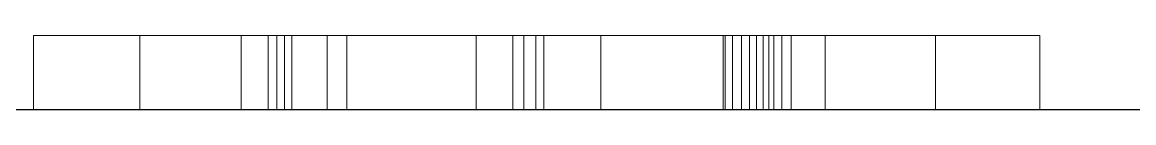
# Paper-space layout '01_三视图' of a CAD drawing. Header units: millimetres. Extents: x 8 to 451, y 8 to 289.
# Drawn here: x 150.97 to 160.03, y 62 to 62.6 of the extents above; entities that cross this region are included whole.
import ezdxf

# ---------------------------------------------------------------- set-up
doc = ezdxf.new("R2010")
doc.units = ezdxf.units.MM
doc.linetypes.add('WP_HIDDEN', pattern=[2.3, 1.5, -0.8])
doc.layers.add('HIDDEN', color=7, linetype='WP_HIDDEN', lineweight=13)
doc.layers.add('VISIBLE', color=7, linetype='CONTINUOUS', lineweight=25)

psp = doc.layouts.new('01_三视图')

# ---------------------------------------------------------------- linework, layer by layer
at = {"layer": 'HIDDEN'}
for points in [[(151.059, 62), (151.059, 62.6)], [(151.059, 62.6), (152.7514, 62.6)], [(151.9248, 62.6), (151.059, 62.6)], [(151.9248, 62), (151.9248, 62.6)], [(152.895, 62.6), (151.9248, 62.6)], [(152.7514, 62), (152.7514, 62.6)], [(152.7514, 62.6), (153.6129, 62.6)], [(152.9706, 62.6), (152.895, 62.6)], [(152.9706, 62), (152.9706, 62.6)], [(153.0408, 62.6), (152.9706, 62.6)], [(153.0408, 62), (153.0408, 62.6)], [(153.1055, 62.6), (153.0408, 62.6)], [(153.1055, 62), (153.1055, 62.6)], [(153.1648, 62.6), (153.1055, 62.6)], [(153.1648, 62), (153.1648, 62.6)], [(153.3584, 62.6), (153.1648, 62.6)], [(153.4519, 62.6), (153.3584, 62.6)], [(153.4519, 62), (153.4519, 62.6)], [(154.6657, 62.6), (153.4519, 62.6)], [(153.6129, 62), (153.6129, 62.6)], [(153.6129, 62.6), (154.9659, 62.6)], [(154.6657, 62), (154.6657, 62.6)], [(155.6838, 62.6), (154.6657, 62.6)], [(154.9659, 62), (154.9659, 62.6)], [(154.9659, 62.6), (155.0562, 62.6)], [(155.0562, 62), (155.0562, 62.6)], [(155.0562, 62.6), (155.153, 62.6)], [(155.153, 62), (155.153, 62.6)], [(155.153, 62.6), (155.2183, 62.6)], [(155.2183, 62), (155.2183, 62.6)], [(155.2183, 62.6), (155.3531, 62.6)], [(155.3531, 62.6), (156.6975, 62.6)], [(155.6838, 62), (155.6838, 62.6)], [(156.5974, 62.6), (155.6838, 62.6)], [(156.6804, 62.6), (156.5974, 62.6)], [(156.6804, 62), (156.6804, 62.6)], [(156.7573, 62.6), (156.6804, 62.6)], [(156.6975, 62), (156.6975, 62.6)], [(156.6975, 62.6), (157.5111, 62.6)], [(156.7573, 62), (156.7573, 62.6)], [(156.8283, 62.6), (156.7573, 62.6)], [(156.8283, 62), (156.8283, 62.6)], [(156.8933, 62.6), (156.8283, 62.6)], [(156.8933, 62), (156.8933, 62.6)], [(156.9523, 62.6), (156.8933, 62.6)], [(157.0053, 62.6), (156.9523, 62.6)], [(156.9523, 62), (156.9523, 62.6)], [(157.0524, 62.6), (157.0053, 62.6)], [(157.0053, 62), (157.0053, 62.6)], [(157.0934, 62.6), (157.0524, 62.6)], [(157.0524, 62), (157.0524, 62.6)], [(157.159, 62.6), (157.0934, 62.6)], [(157.0934, 62), (157.0934, 62.6)], [(157.2337, 62.6), (157.159, 62.6)], [(157.159, 62), (157.159, 62.6)], [(157.3178, 62.6), (157.2337, 62.6)], [(157.2337, 62), (157.2337, 62.6)], [(157.411, 62.6), (157.3178, 62.6)], [(158.4117, 62.6), (157.411, 62.6)], [(157.5111, 62), (157.5111, 62.6)], [(157.5111, 62.6), (159.2601, 62.6)], [(159.2601, 62.6), (158.4117, 62.6)], [(158.4117, 62), (158.4117, 62.6)], [(159.2601, 62), (159.2601, 62.6)], [(151.059, 62), (151.9248, 62)], [(152.7514, 62), (151.059, 62)], [(151.9248, 62), (152.895, 62)], [(153.6129, 62), (152.7514, 62)], [(152.895, 62), (152.9706, 62)], [(152.9706, 62), (153.0408, 62)], [(153.0408, 62), (153.1055, 62)], [(153.1055, 62), (153.1648, 62)], [(153.1648, 62), (153.3584, 62)], [(153.3584, 62), (153.4519, 62)], [(153.4519, 62), (154.6657, 62)], [(154.9659, 62), (153.6129, 62)], [(154.6657, 62), (155.6838, 62)], [(155.0562, 62), (154.9659, 62)], [(155.153, 62), (155.0562, 62)], [(155.2183, 62), (155.153, 62)], [(155.3531, 62), (155.2183, 62)], [(156.6975, 62), (155.3531, 62)], [(155.6838, 62), (156.5974, 62)], [(156.5974, 62), (156.6804, 62)], [(156.6804, 62), (156.7573, 62)], [(157.5111, 62), (156.6975, 62)], [(156.7573, 62), (156.8283, 62)], [(156.8283, 62), (156.8933, 62)], [(156.8933, 62), (156.9523, 62)], [(156.9523, 62), (157.0053, 62)], [(157.0053, 62), (157.0524, 62)], [(157.0524, 62), (157.0934, 62)], [(157.0934, 62), (157.159, 62)], [(157.159, 62), (157.2337, 62)], [(157.2337, 62), (157.3178, 62)], [(157.3178, 62), (157.411, 62)], [(157.411, 62), (158.4117, 62)], [(159.2601, 62), (157.5111, 62)], [(158.4117, 62), (159.2601, 62)]]:
    psp.add_lwpolyline(points, dxfattribs=at)
at = {"layer": 'VISIBLE'}
psp.add_lwpolyline([(122, 62), (200, 62)], dxfattribs=at)

doc.saveas('drawing.dxf')
